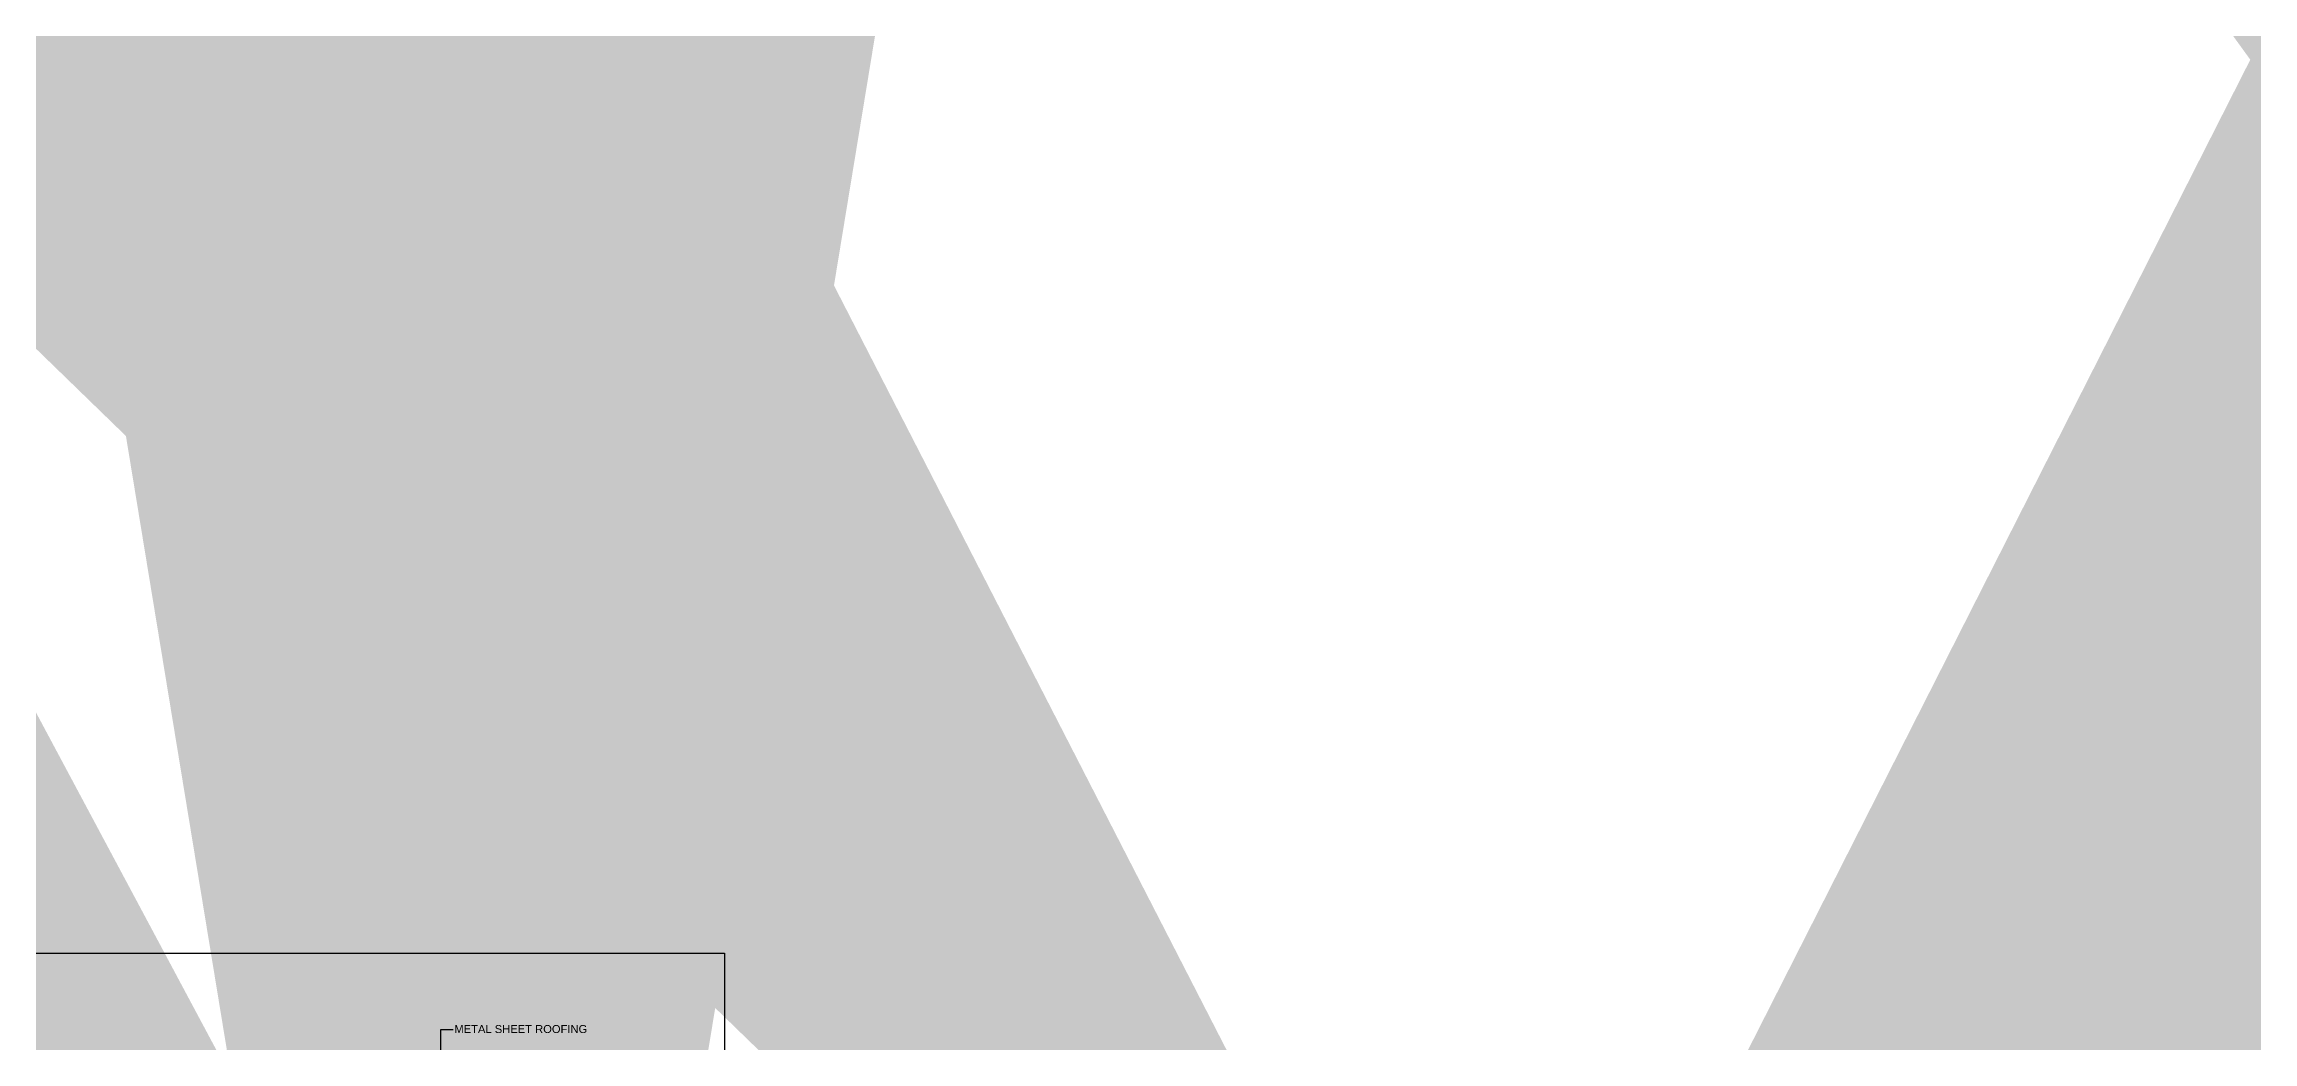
# Model space of a CAD drawing. Header units: metres. Extents: x 0 to 11269, y -5244 to -4054.
# Drawn here: x 10143.1 to 10198.3, y -4805.8 to -4780.9 of the extents above; entities that cross this region are included whole.
import ezdxf

# ---------------------------------------------------------------- set-up
doc = ezdxf.new("R2010")
doc.units = ezdxf.units.M
doc.header["$MEASUREMENT"] = 0
doc.layers.add('2CON', color=5, linetype='Continuous')
doc.layers.add('DIM', color=3, linetype='Continuous')
doc.styles.get("Standard").update_dxf_attribs({"font": 'arial.ttf'})
doc.dimstyles.new('300', dxfattribs={"dimscale": 0.1, "dimtxt": 500, "dimasz": 2000, "dimexe": 400, "dimexo": 1500, "dimgap": 0, "dimtad": 1, "dimlfac": 0.001, "dimzin": 0, "dimdsep": 46, "dimtxsty": 'Standard', "dimcen": 800, "dimse1": 1, "dimse2": 1, "dimclrd": 1, "dimclre": 5, "dimclrt": 3, "dimadec": 0, "dimazin": 0, "dimtfac": 1, "dimtix": 1, "dimtofl": 0, "dimtmove": 1, "dimatfit": 3, "dimfxl": 0, "dimtolj": 1, "dimtzin": 0, "dimarcsym": 0})

msp = doc.modelspace()

# ---------------------------------------------------------------- linework, layer by layer
at = {"linetype": 'ByBlock'}
msp.add_lwpolyline([(10096.92154, -4803.60476), (10160.08777, -4803.60476), (10160.08777, -4857.93311), (10096.92154, -4857.93311)], close=True, dxfattribs=at)

# ---------------------------------------------------------------- texts
at = {"layer": '2CON', "color": 3, "linetype": 'Continuous'}
msp.add_text('METAL SHEET ROOFING', height=0.2, dxfattribs=at).set_placement((10153.33496, -4805.6038))

# ---------------------------------------------------------------- leaders
at = {"layer": 'DIM', "color": 4, "linetype": 'ByBlock', "ltscale": 100}
for points in [[(10152.99916, -4806.37673), (10152.99916, -4805.5143), (10153.30096, -4805.5143)], [(10153.34729, -4806.7233), (10153.34729, -4806.1563), (10153.54492, -4806.1563)], [(10153.42763, -4823.83229), (10153.42763, -4822.96986), (10153.67809, -4822.96986)], [(10153.77576, -4824.17886), (10153.77576, -4823.61186), (10153.98654, -4823.61186)], [(10226.87817, -4827.54701), (10226.87817, -4826.68458), (10226.77054, -4826.68458)], [(10226.30867, -4828.16632), (10226.30867, -4827.3039), (10226.20104, -4827.3039)], [(10222.03067, -4829.04875), (10222.03067, -4828.18632), (10221.92304, -4828.18632)], [(10221.46117, -4829.71425), (10221.46117, -4828.85182), (10221.35354, -4828.85182)], [(10153.46239, -4841.39904), (10153.46239, -4840.53661), (10153.57002, -4840.53661)], [(10153.81052, -4841.74561), (10153.81052, -4841.17861), (10153.88852, -4841.17861)], [(10238.737, -4837.25465), (10238.40361, -4836.58757), (10238.2987, -4836.58757)], [(10175.90571, -4825.28192), (10176.46423, -4824.51971), (10176.72322, -4824.51971)], [(10316.131, -4839.09837), (10315.79761, -4838.4313), (10315.6927, -4838.4313)], [(10184.26906, -4828.67201), (10184.01166, -4828.32442), (10183.86011, -4828.32442)], [(10176.38071, -4825.44703), (10176.80702, -4824.9395), (10176.91818, -4824.9395)], [(10273.44292, -4845.25866), (10273.10953, -4844.59159), (10273.00462, -4844.59159)], [(10190.10033, -4842.75475), (10190.63221, -4842.02887), (10190.8912, -4842.02887)], [(10190.79033, -4842.9229), (10191.12914, -4842.49859), (10191.2403, -4842.49859)], [(10169.83386, -4848.03064), (10169.48627, -4847.57697), (10169.48627, -4847.42542)], [(10182.8986, -4841.86674), (10183.35226, -4841.51916), (10183.50381, -4841.51916)], [(10147.21326, -4815.74577), (10146.84102, -4815.74577), (10146.84102, -4815.49977)], [(10253.9427, -4843.84336), (10253.48487, -4843.795), (10253.48487, -4843.549)], [(10169.77073, -4830.83561), (10168.88425, -4830.83561), (10168.88425, -4830.58961)], [(10147.19376, -4833.69836), (10146.82152, -4833.69836), (10146.82152, -4833.45236)], [(10219.52754, -4834.15489), (10218.71254, -4834.15489), (10218.71254, -4833.72639)]]:
    msp.add_leader(points, dimstyle='300', override={"dimgap": 0.04, "dimtad": 0, "dimfxl": 0.1875}, dxfattribs=at)
at = {"layer": 'DIM', "color": 7, "linetype": 'ByBlock', "ltscale": 100}
msp.add_leader([(10115.89514, -4850.35022), (10115.89514, -4849.70482), (10115.49375, -4849.8937)], dimstyle='300', override={"dimgap": 0.04, "dimtad": 0, "dimfxl": 0.1875}, dxfattribs=at)

doc.saveas('drawing.dxf')
